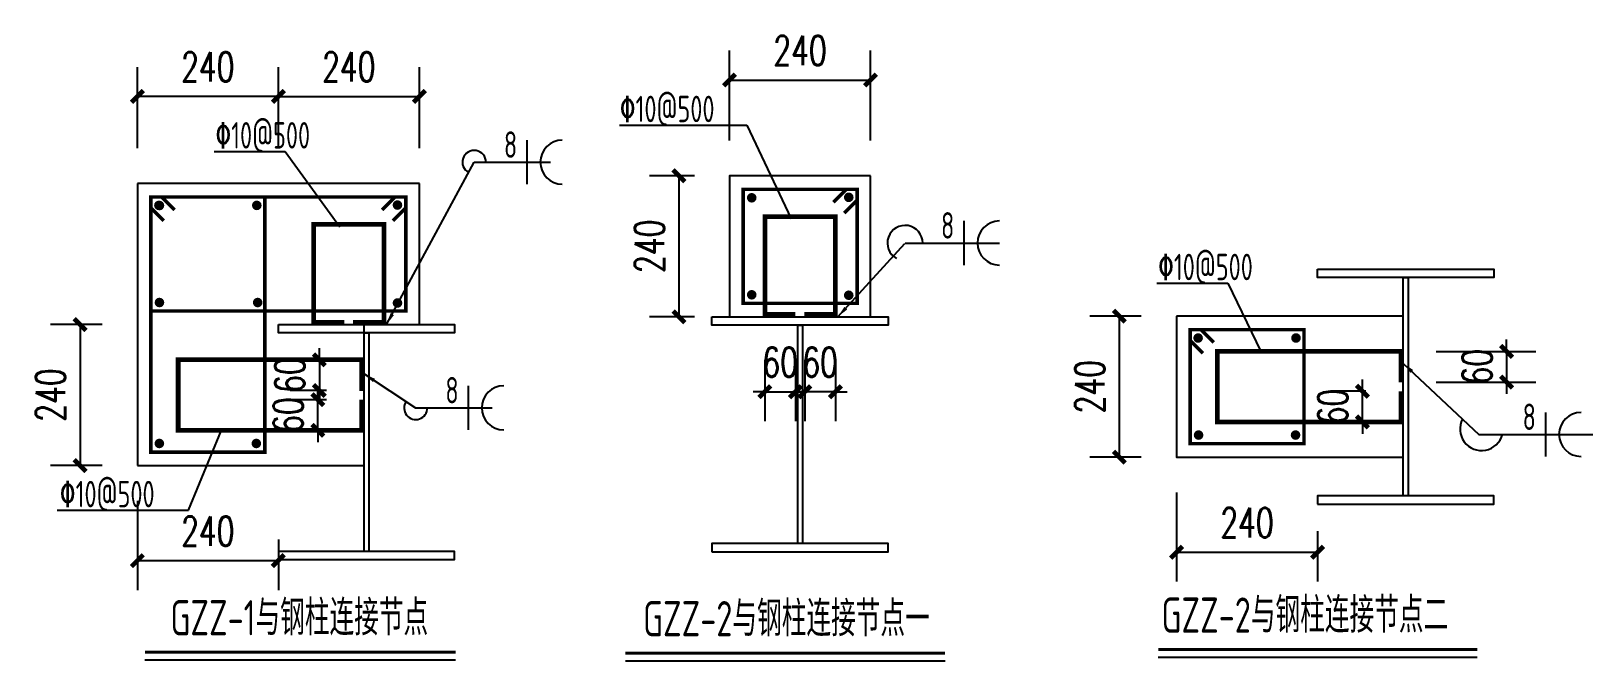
# Model space of a CAD drawing. Extents: x -89996 to 1006241, y -2176 to 440573.
# Drawn here: x 590812 to 617393, y 129582 to 140294 of the extents above; entities that cross this region are included whole.
import ezdxf
from ezdxf.enums import TextEntityAlignment as Align

# ---------------------------------------------------------------- set-up
doc = ezdxf.new("R2010")
doc.units = 0
doc.header["$LTSCALE"] = 1000
doc.header["$MEASUREMENT"] = 0
doc.layers.add('6', color=253, linetype='Continuous', lineweight=13)
for name, color, linetype in [('AXIS_DIM', 3, 'Continuous'), ('COLU_DE', 7, 'Continuous'), ('COLU_DE_REINL', 1, 'Continuous'), ('Colum', 2, 'Continuous'), ('DIM_SYMB', 3, 'Continuous'), ('STPM_RBEAM_NUM', 7, 'Continuous'), ('TEXT', 7, 'Continuous'), ('THIN', 7, 'Continuous'), ('WELD', 7, 'Continuous'), ('绿线', 3, 'Continuous')]:
    doc.layers.add(name, color=color, linetype=linetype)
doc.styles.add('_TCH_DIM_T3', font='SIMPLEX', dxfattribs={"width": 0.705882, "bigfont": 'GBCBIG'})
doc.styles.get("Standard").update_dxf_attribs({"font": 'gbenor.shx', "bigfont": 'gbcbig.shx'})
doc.styles.add('TSSD_Dimension', font='Tssdeng.shx', dxfattribs={"width": 0.8, "bigfont": 'hztxt.shx'})
doc.styles.add('TSSD_Label', font='tssdeng.shx', dxfattribs={"width": 0.7, "bigfont": 'hztxt.shx'})
doc.dimstyles.new('TCH-200-10', dxfattribs={"dimtxt": 500, "dimasz": 200, "dimexe": 500, "dimexo": 600, "dimgap": 252.5, "dimtad": 1, "dimdec": 0, "dimlfac": 0.1, "dimzin": 0, "dimdsep": 46, "dimtxsty": '_TCH_DIM_T3', "dimblk": 'ARCHTICK', "dimcen": 0.09, "dimclrd": 124, "dimclre": 124, "dimclrt": 7, "dimazin": 2, "dimtfac": 1, "dimtdec": 0, "dimtix": 1, "dimtmove": 2, "dimatfit": 3, "dimfxl": 0, "dimtolj": 1, "dimtzin": 0, "dimarcsym": 0})
doc.dimstyles.new('TSSD_LEADER_STYLE_200.0', dxfattribs={"dimtxt": 0.18, "dimasz": 200, "dimexe": 0.18, "dimexo": 0.0625, "dimgap": 0.09, "dimtad": 0, "dimtih": 1, "dimtoh": 1, "dimdec": 4, "dimzin": 0, "dimdsep": 46, "dimtxsty": 'Standard', "dimcen": 0.09, "dimadec": 0, "dimazin": 0, "dimtfac": 1, "dimtdec": 4, "dimtofl": 0, "dimtmove": 0, "dimatfit": 3, "dimfxl": 0, "dimtolj": 1, "dimtzin": 0, "dimarcsym": 0})

# ---------------------------------------------------------------- blocks, each defined once
blk = doc.blocks.new('_ArchTick')
at = {"color": 0, "linetype": 'ByBlock', "const_width": 0.4}
blk.add_lwpolyline([(-0.5, -0.5), (0.5, 0.5)], dxfattribs=at)
blk = doc.blocks.new('*D832')
at = {"layer": 'AXIS_DIM', "color": 124, "lineweight": -2, "transparency": 16777216}
for p, q in [((603300, 134695), (603300, 133660)), ((603821, 134695), (603821, 133660)), ((603300, 134160), (603100, 134160)), ((603300, 134160), (603821, 134160)), ((603821, 134160), (604021, 134160))]:
    blk.add_line(p, q, dxfattribs=at)
at = {"layer": 'Defpoints', "color": 0, "transparency": 16777216}
for p in [(603300, 135295), (603821, 135295), (603821, 134160)]:
    blk.add_point(p, dxfattribs=at)
at = {"layer": 'AXIS_DIM', "color": 124, "lineweight": -2, "transparency": 16777216, "xscale": 200, "yscale": 200, "zscale": 200}
blk.add_blockref('_ArchTick', (603300, 134160), dxfattribs=at)
at = {"layer": 'AXIS_DIM', "color": 124, "lineweight": -2, "transparency": 16777216, "xscale": 200, "yscale": 200, "zscale": 200, "rotation": 180}
blk.add_blockref('_ArchTick', (603821, 134160), dxfattribs=at)
at = {"layer": 'AXIS_DIM', "color": 7, "transparency": 16777216, "insert": (603561, 134662), "char_height": 500, "attachment_point": 5, "style": '_TCH_DIM_T3'}
blk.add_mtext('\\A1;60', dxfattribs=at)
blk = doc.blocks.new('*D833')
at = {"layer": 'AXIS_DIM', "color": 124, "lineweight": -2, "transparency": 16777216}
for p, q in [((603979, 134695), (603979, 133660)), ((604500, 134695), (604500, 133660)), ((603979, 134160), (603779, 134160)), ((604500, 134160), (603979, 134160)), ((604500, 134160), (604700, 134160))]:
    blk.add_line(p, q, dxfattribs=at)
at = {"layer": 'Defpoints', "color": 0, "transparency": 16777216}
for p in [(603979, 135295), (604500, 135295), (603979, 134160)]:
    blk.add_point(p, dxfattribs=at)
at = {"layer": 'AXIS_DIM', "color": 124, "lineweight": -2, "transparency": 16777216, "xscale": 200, "yscale": 200, "zscale": 200}
blk.add_blockref('_ArchTick', (603979, 134160), dxfattribs=at)
at = {"layer": 'AXIS_DIM', "color": 124, "lineweight": -2, "transparency": 16777216, "xscale": 200, "yscale": 200, "zscale": 200, "rotation": 180}
blk.add_blockref('_ArchTick', (604500, 134160), dxfattribs=at)
at = {"layer": 'AXIS_DIM', "color": 7, "transparency": 16777216, "insert": (604240, 134662), "char_height": 500, "attachment_point": 5, "style": '_TCH_DIM_T3'}
blk.add_mtext('\\A1;60', dxfattribs=at)
blk = doc.blocks.new('_WELD005')
at = {"color": 0, "linetype": 'ByBlock'}
blk.add_line((0, -0.5), (0, 0.5), dxfattribs=at)
blk.add_arc((0.8, 0), 0.5, 90, 270, dxfattribs=at)
blk = doc.blocks.new('*D834')
at = {"layer": 'AXIS_DIM', "color": 124, "lineweight": -2, "transparency": 16777216}
for p, q in [((602700, 138435), (602700, 139964)), ((605100, 138435), (605100, 139964)), ((602700, 139464), (605100, 139464))]:
    blk.add_line(p, q, dxfattribs=at)
at = {"layer": 'Defpoints', "color": 0, "transparency": 16777216}
for p in [(605100, 139464), (602700, 137835), (605100, 137835)]:
    blk.add_point(p, dxfattribs=at)
at = {"layer": 'AXIS_DIM', "color": 124, "lineweight": -2, "transparency": 16777216, "xscale": 200, "yscale": 200, "zscale": 200, "rotation": 180}
blk.add_blockref('_ArchTick', (602700, 139464), dxfattribs=at)
at = {"layer": 'AXIS_DIM', "color": 124, "lineweight": -2, "transparency": 16777216, "xscale": 200, "yscale": 200, "zscale": 200}
blk.add_blockref('_ArchTick', (605100, 139464), dxfattribs=at)
at = {"layer": 'AXIS_DIM', "color": 7, "transparency": 16777216, "insert": (603900, 139966), "char_height": 500, "attachment_point": 5, "style": '_TCH_DIM_T3'}
blk.add_mtext('\\A1;240', dxfattribs=at)
blk = doc.blocks.new('*D835')
at = {"layer": 'AXIS_DIM', "color": 124, "lineweight": -2, "transparency": 16777216}
for p, q in [((602100, 137835), (601338, 137835)), ((601838, 137835), (601838, 135435)), ((602100, 135435), (601338, 135435))]:
    blk.add_line(p, q, dxfattribs=at)
at = {"layer": 'Defpoints', "color": 0, "transparency": 16777216}
for p in [(602700, 137835), (601838, 135435), (602700, 135435)]:
    blk.add_point(p, dxfattribs=at)
at = {"layer": 'AXIS_DIM', "color": 124, "lineweight": -2, "transparency": 16777216, "xscale": 200, "yscale": 200, "zscale": 200}
for p, rotation in [((601838, 137835), 90), ((601838, 135435), 270)]:
    blk.add_blockref('_ArchTick', p, dxfattribs=dict(at, rotation=rotation))
at = {"layer": 'AXIS_DIM', "color": 7, "transparency": 16777216, "insert": (601336, 136635), "char_height": 500, "attachment_point": 5, "rotation": 90, "style": '_TCH_DIM_T3'}
blk.add_mtext('\\A1;240', dxfattribs=at)
blk = doc.blocks.new('*D836')
at = {"layer": 'AXIS_DIM', "color": 124, "lineweight": -2, "transparency": 16777216}
for p, q in [((613471, 134167), (613471, 134367)), ((613528, 134167), (612971, 134167)), ((613471, 133646), (613471, 134167)), ((613528, 133646), (612971, 133646)), ((613471, 133646), (613471, 133446))]:
    blk.add_line(p, q, dxfattribs=at)
at = {"layer": 'Defpoints', "color": 0, "transparency": 16777216}
for p in [(613471, 134167), (614128, 134167), (614128, 133646)]:
    blk.add_point(p, dxfattribs=at)
at = {"layer": 'AXIS_DIM', "color": 124, "lineweight": -2, "transparency": 16777216, "xscale": 200, "yscale": 200, "zscale": 200}
for p, rotation in [((613471, 134167), 270), ((613471, 133646), 90)]:
    blk.add_blockref('_ArchTick', p, dxfattribs=dict(at, rotation=rotation))
at = {"layer": 'AXIS_DIM', "color": 7, "transparency": 16777216, "insert": (612968, 133907), "char_height": 500, "attachment_point": 5, "rotation": 90, "style": '_TCH_DIM_T3'}
blk.add_mtext('\\A1;60', dxfattribs=at)
blk = doc.blocks.new('*D837')
at = {"layer": 'AXIS_DIM', "color": 124, "lineweight": -2, "transparency": 16777216}
for p, q in [((615926, 134846), (615926, 135046)), ((614728, 134846), (616426, 134846)), ((615926, 134846), (615926, 134325)), ((614728, 134325), (616426, 134325)), ((615926, 134325), (615926, 134125))]:
    blk.add_line(p, q, dxfattribs=at)
at = {"layer": 'Defpoints', "color": 0, "transparency": 16777216}
for p in [(614128, 134846), (614128, 134325), (615926, 134325)]:
    blk.add_point(p, dxfattribs=at)
at = {"layer": 'AXIS_DIM', "color": 124, "lineweight": -2, "transparency": 16777216, "xscale": 200, "yscale": 200, "zscale": 200}
for p, rotation in [((615926, 134846), 270), ((615926, 134325), 90)]:
    blk.add_blockref('_ArchTick', p, dxfattribs=dict(at, rotation=rotation))
at = {"layer": 'AXIS_DIM', "color": 7, "transparency": 16777216, "insert": (615424, 134586), "char_height": 500, "attachment_point": 5, "rotation": 90, "style": '_TCH_DIM_T3'}
blk.add_mtext('\\A1;60', dxfattribs=at)
blk = doc.blocks.new('*D838')
at = {"layer": 'AXIS_DIM', "color": 124, "lineweight": -2, "transparency": 16777216}
for p, q in [((610308, 132446), (610308, 130929)), ((612708, 131786), (612708, 130929)), ((610308, 131429), (612708, 131429))]:
    blk.add_line(p, q, dxfattribs=at)
at = {"layer": 'Defpoints', "color": 0, "transparency": 16777216}
for p in [(610308, 133046), (612708, 132386), (612708, 131429)]:
    blk.add_point(p, dxfattribs=at)
at = {"layer": 'AXIS_DIM', "color": 124, "lineweight": -2, "transparency": 16777216, "xscale": 200, "yscale": 200, "zscale": 200, "rotation": 180}
blk.add_blockref('_ArchTick', (610308, 131429), dxfattribs=at)
at = {"layer": 'AXIS_DIM', "color": 124, "lineweight": -2, "transparency": 16777216, "xscale": 200, "yscale": 200, "zscale": 200}
blk.add_blockref('_ArchTick', (612708, 131429), dxfattribs=at)
at = {"layer": 'AXIS_DIM', "color": 7, "transparency": 16777216, "insert": (611508, 131932), "char_height": 500, "attachment_point": 5, "style": '_TCH_DIM_T3'}
blk.add_mtext('\\A1;240', dxfattribs=at)
blk = doc.blocks.new('*D839')
at = {"layer": 'AXIS_DIM', "color": 124, "lineweight": -2, "transparency": 16777216}
for p, q in [((609708, 135446), (608833, 135446)), ((609333, 135446), (609333, 133046)), ((609708, 133046), (608833, 133046))]:
    blk.add_line(p, q, dxfattribs=at)
at = {"layer": 'Defpoints', "color": 0, "transparency": 16777216}
for p in [(610308, 135446), (609333, 133046), (610308, 133046)]:
    blk.add_point(p, dxfattribs=at)
at = {"layer": 'AXIS_DIM', "color": 124, "lineweight": -2, "transparency": 16777216, "xscale": 200, "yscale": 200, "zscale": 200}
for p, rotation in [((609333, 135446), 90), ((609333, 133046), 270)]:
    blk.add_blockref('_ArchTick', p, dxfattribs=dict(at, rotation=rotation))
at = {"layer": 'AXIS_DIM', "color": 7, "transparency": 16777216, "insert": (608830, 134246), "char_height": 500, "attachment_point": 5, "rotation": 90, "style": '_TCH_DIM_T3'}
blk.add_mtext('\\A1;240', dxfattribs=at)
blk = doc.blocks.new('*D840')
at = {"layer": 'AXIS_DIM', "color": 124, "lineweight": -2, "transparency": 16777216}
for p, q in [((595839, 134024), (595191, 134024)), ((595691, 134024), (595691, 134224)), ((595691, 133503), (595691, 134024)), ((595839, 133503), (595191, 133503)), ((595691, 133503), (595691, 133303))]:
    blk.add_line(p, q, dxfattribs=at)
at = {"layer": 'Defpoints', "color": 0, "transparency": 16777216}
for p in [(595691, 134024), (596439, 134024), (596439, 133503)]:
    blk.add_point(p, dxfattribs=at)
at = {"layer": 'AXIS_DIM', "color": 124, "lineweight": -2, "transparency": 16777216, "xscale": 200, "yscale": 200, "zscale": 200}
for p, rotation in [((595691, 134024), 270), ((595691, 133503), 90)]:
    blk.add_blockref('_ArchTick', p, dxfattribs=dict(at, rotation=rotation))
at = {"layer": 'AXIS_DIM', "color": 7, "transparency": 16777216, "insert": (595188, 133764), "char_height": 500, "attachment_point": 5, "rotation": 90, "style": '_TCH_DIM_T3'}
blk.add_mtext('\\A1;60', dxfattribs=at)
blk = doc.blocks.new('*D841')
at = {"layer": 'AXIS_DIM', "color": 124, "lineweight": -2, "transparency": 16777216}
for p, q in [((595718, 134703), (595718, 134903)), ((595839, 134703), (595218, 134703)), ((595718, 134703), (595718, 134182)), ((595839, 134182), (595218, 134182)), ((595718, 134182), (595718, 133982))]:
    blk.add_line(p, q, dxfattribs=at)
at = {"layer": 'Defpoints', "color": 0, "transparency": 16777216}
for p in [(596439, 134703), (595718, 134182), (596439, 134182)]:
    blk.add_point(p, dxfattribs=at)
at = {"layer": 'AXIS_DIM', "color": 124, "lineweight": -2, "transparency": 16777216, "xscale": 200, "yscale": 200, "zscale": 200}
for p, rotation in [((595718, 134703), 270), ((595718, 134182), 90)]:
    blk.add_blockref('_ArchTick', p, dxfattribs=dict(at, rotation=rotation))
at = {"layer": 'AXIS_DIM', "color": 7, "transparency": 16777216, "insert": (595215, 134443), "char_height": 500, "attachment_point": 5, "rotation": 90, "style": '_TCH_DIM_T3'}
blk.add_mtext('\\A1;60', dxfattribs=at)
blk = doc.blocks.new('*D842')
at = {"layer": 'AXIS_DIM', "color": 124, "lineweight": -2, "transparency": 16777216}
for p, q in [((592619, 132303), (592619, 130786)), ((595019, 131643), (595019, 130786)), ((592619, 131286), (595019, 131286))]:
    blk.add_line(p, q, dxfattribs=at)
at = {"layer": 'Defpoints', "color": 0, "transparency": 16777216}
for p in [(592619, 132903), (595019, 132243), (595019, 131286)]:
    blk.add_point(p, dxfattribs=at)
at = {"layer": 'AXIS_DIM', "color": 124, "lineweight": -2, "transparency": 16777216, "xscale": 200, "yscale": 200, "zscale": 200, "rotation": 180}
blk.add_blockref('_ArchTick', (592619, 131286), dxfattribs=at)
at = {"layer": 'AXIS_DIM', "color": 124, "lineweight": -2, "transparency": 16777216, "xscale": 200, "yscale": 200, "zscale": 200}
blk.add_blockref('_ArchTick', (595019, 131286), dxfattribs=at)
at = {"layer": 'AXIS_DIM', "color": 7, "transparency": 16777216, "insert": (593819, 131788), "char_height": 500, "attachment_point": 5, "style": '_TCH_DIM_T3'}
blk.add_mtext('\\A1;240', dxfattribs=at)
blk = doc.blocks.new('*D843')
at = {"layer": 'AXIS_DIM', "color": 124, "lineweight": -2, "transparency": 16777216}
for p, q in [((592019, 135303), (591143, 135303)), ((591643, 135303), (591643, 132903)), ((592019, 132903), (591143, 132903))]:
    blk.add_line(p, q, dxfattribs=at)
at = {"layer": 'Defpoints', "color": 0, "transparency": 16777216}
for p in [(592619, 135303), (591643, 132903), (592619, 132903)]:
    blk.add_point(p, dxfattribs=at)
at = {"layer": 'AXIS_DIM', "color": 124, "lineweight": -2, "transparency": 16777216, "xscale": 200, "yscale": 200, "zscale": 200}
for p, rotation in [((591643, 135303), 90), ((591643, 132903), 270)]:
    blk.add_blockref('_ArchTick', p, dxfattribs=dict(at, rotation=rotation))
at = {"layer": 'AXIS_DIM', "color": 7, "transparency": 16777216, "insert": (591140, 134103), "char_height": 500, "attachment_point": 5, "rotation": 90, "style": '_TCH_DIM_T3'}
blk.add_mtext('\\A1;240', dxfattribs=at)
blk = doc.blocks.new('*D844')
at = {"layer": 'AXIS_DIM', "color": 124, "lineweight": -2, "transparency": 16777216}
for p, q in [((595019, 138303), (595019, 139685)), ((597419, 138303), (597419, 139685)), ((595019, 139185), (597419, 139185))]:
    blk.add_line(p, q, dxfattribs=at)
at = {"layer": 'Defpoints', "color": 0, "transparency": 16777216}
for p in [(597419, 139185), (595019, 137703), (597419, 137703)]:
    blk.add_point(p, dxfattribs=at)
at = {"layer": 'AXIS_DIM', "color": 124, "lineweight": -2, "transparency": 16777216, "xscale": 200, "yscale": 200, "zscale": 200, "rotation": 180}
blk.add_blockref('_ArchTick', (595019, 139185), dxfattribs=at)
at = {"layer": 'AXIS_DIM', "color": 124, "lineweight": -2, "transparency": 16777216, "xscale": 200, "yscale": 200, "zscale": 200}
blk.add_blockref('_ArchTick', (597419, 139185), dxfattribs=at)
at = {"layer": 'AXIS_DIM', "color": 7, "transparency": 16777216, "insert": (596219, 139688), "char_height": 500, "attachment_point": 5, "style": '_TCH_DIM_T3'}
blk.add_mtext('\\A1;240', dxfattribs=at)
blk = doc.blocks.new('*D845')
at = {"layer": 'AXIS_DIM', "color": 124, "lineweight": -2, "transparency": 16777216}
for p, q in [((592619, 138303), (592619, 139685)), ((595019, 138303), (595019, 139685)), ((595019, 139185), (592619, 139185))]:
    blk.add_line(p, q, dxfattribs=at)
at = {"layer": 'Defpoints', "color": 0, "transparency": 16777216}
for p in [(592619, 139185), (592619, 137703), (595019, 137703)]:
    blk.add_point(p, dxfattribs=at)
at = {"layer": 'AXIS_DIM', "color": 124, "lineweight": -2, "transparency": 16777216, "xscale": 200, "yscale": 200, "zscale": 200, "rotation": 180}
blk.add_blockref('_ArchTick', (592619, 139185), dxfattribs=at)
at = {"layer": 'AXIS_DIM', "color": 124, "lineweight": -2, "transparency": 16777216, "xscale": 200, "yscale": 200, "zscale": 200}
blk.add_blockref('_ArchTick', (595019, 139185), dxfattribs=at)
at = {"layer": 'AXIS_DIM', "color": 7, "transparency": 16777216, "insert": (593819, 139688), "char_height": 500, "attachment_point": 5, "style": '_TCH_DIM_T3'}
blk.add_mtext('\\A1;240', dxfattribs=at)

msp = doc.modelspace()

# ---------------------------------------------------------------- hatches: boundary and pattern name
h = msp.add_hatch(color=1)
edge = h.paths.add_edge_path()
edge.add_ellipse((603076.72, 137460.13), major_axis=(-57.94, 57.94), ratio=1, start_angle=0, end_angle=360)
h = msp.add_hatch(color=1)
edge = h.paths.add_edge_path()
edge.add_ellipse((604727.97, 137468.04), major_axis=(-57.94, -57.94), ratio=1, start_angle=0, end_angle=360, ccw=False)
h = msp.add_hatch(color=1)
edge = h.paths.add_edge_path()
edge.add_ellipse((592985.52, 137330.75), major_axis=(57.94, -57.94), ratio=1, start_angle=0, end_angle=360, ccw=False)
h = msp.add_hatch(color=1)
edge = h.paths.add_edge_path()
edge.add_ellipse((592995.03, 137328.47), major_axis=(-57.94, 57.94), ratio=1, start_angle=0, end_angle=360)
h = msp.add_hatch(color=1)
edge = h.paths.add_edge_path()
edge.add_ellipse((594651.91, 137330.75), major_axis=(-57.94, -57.94), ratio=1, start_angle=0, end_angle=360)
h = msp.add_hatch(color=1)
edge = h.paths.add_edge_path()
edge.add_ellipse((597046.27, 137336.39), major_axis=(-57.94, -57.94), ratio=1, start_angle=0, end_angle=360, ccw=False)
h = msp.add_hatch(color=1)
edge = h.paths.add_edge_path()
edge.add_ellipse((603076.72, 135809.57), major_axis=(-57.94, -57.94), ratio=1, start_angle=0, end_angle=360, ccw=False)
h = msp.add_hatch(color=1)
edge = h.paths.add_edge_path()
edge.add_ellipse((604727.97, 135801.65), major_axis=(-57.94, 57.94), ratio=1, start_angle=0, end_angle=360)
h = msp.add_hatch(color=1)
edge = h.paths.add_edge_path()
edge.add_ellipse((592995.03, 135677.91), major_axis=(-57.94, -57.94), ratio=1, start_angle=0, end_angle=360, ccw=False)
h = msp.add_hatch(color=1)
edge = h.paths.add_edge_path()
edge.add_ellipse((594666.97, 135677.91), major_axis=(-57.94, -57.94), ratio=1, start_angle=0, end_angle=360, ccw=False)
h = msp.add_hatch(color=1)
edge = h.paths.add_edge_path()
edge.add_ellipse((597046.27, 135670), major_axis=(-57.94, 57.94), ratio=1, start_angle=0, end_angle=360)
h = msp.add_hatch(color=1)
edge = h.paths.add_edge_path()
edge.add_ellipse((610675.13, 135073.95), major_axis=(57.94, -57.94), ratio=1, start_angle=0, end_angle=360, ccw=False)
h = msp.add_hatch(color=1)
edge = h.paths.add_edge_path()
edge.add_ellipse((612341.52, 135073.95), major_axis=(-57.94, -57.94), ratio=1, start_angle=0, end_angle=360)
h = msp.add_hatch(color=1)
edge = h.paths.add_edge_path()
edge.add_ellipse((610683.04, 133422.7), major_axis=(-57.94, -57.94), ratio=1, start_angle=0, end_angle=360)
h = msp.add_hatch(color=1)
edge = h.paths.add_edge_path()
edge.add_ellipse((612333.61, 133422.7), major_axis=(57.94, -57.94), ratio=1, start_angle=0, end_angle=360, ccw=False)
h = msp.add_hatch(color=1)
edge = h.paths.add_edge_path()
edge.add_ellipse((592993.43, 133279.5), major_axis=(-57.94, -57.94), ratio=1, start_angle=0, end_angle=360)
h = msp.add_hatch(color=1)
edge = h.paths.add_edge_path()
edge.add_ellipse((594643.99, 133279.5), major_axis=(57.94, -57.94), ratio=1, start_angle=0, end_angle=360, ccw=False)

# ---------------------------------------------------------------- linework, layer by layer
at = {"layer": '6', "color": 4, "const_width": 80}
for points in [[(603821.44, 135474.97), (603300.41, 135474.97), (603300.41, 137140.14), (604500.41, 137140.14), (604500.41, 135474.97), (603972.01, 135474.97)], [(596139.75, 135343.31), (595618.71, 135343.31), (595618.71, 137008.49), (596818.71, 137008.49), (596818.71, 135343.31), (596290.31, 135343.31)], [(614128.2, 134167.42), (614128.2, 133646.39), (611003.03, 133646.39), (611003.03, 134846.39), (614128.2, 134846.39), (614128.2, 134317.99)], [(596438.59, 134024.23), (596438.59, 133503.19), (593313.42, 133503.19), (593313.42, 134703.19), (596438.59, 134703.19), (596438.59, 134174.79)]]:
    msp.add_lwpolyline(points, dxfattribs=at)
at = {"layer": 'COLU_DE'}
for p, q in [((592618.71, 137703.19), (592618.71, 132903.19)), ((597418.71, 137703.19), (592618.71, 137703.19)), ((597418.71, 135303.19), (597418.71, 137703.19)), ((595018.71, 135303.19), (597418.71, 135303.19)), ((596478.71, 132903.19), (596478.71, 135303.19)), ((592618.71, 132903.19), (596478.71, 132903.19))]:
    msp.add_line(p, q, dxfattribs=at)
for points in [[(605100.41, 137834.85), (602700.41, 137834.85), (602700.41, 135434.85), (605100.41, 135434.85)], [(610308.32, 135446.39), (610308.32, 133046.39), (614168.32, 133046.39), (614168.32, 135446.39)]]:
    msp.add_lwpolyline(points, close=True, dxfattribs=at)
at = {"layer": 'COLU_DE_REINL', "const_width": 60}
for points in [[(593251.31, 137254.44), (593032.56, 137473.19), (592848.71, 137473.19), (592848.71, 133133.19), (594788.71, 133133.19), (594788.71, 137473.19), (592848.71, 137473.19), (592848.71, 137289.34), (593067.46, 137070.59)], [(596969.96, 137070.59), (597188.71, 137289.34), (597188.71, 137473.19), (592848.71, 137473.19), (592848.71, 135533.19), (597188.71, 135533.19), (597188.71, 137473.19), (597004.86, 137473.19), (596786.11, 137254.44)], [(604651.66, 137202.25), (604870.41, 137421), (604870.41, 137604.85), (602930.41, 137604.85), (602930.41, 135664.85), (604870.41, 135664.85), (604870.41, 137604.85), (604686.56, 137604.85), (604467.81, 137386.1)], [(610940.92, 134997.64), (610722.17, 135216.39), (610538.32, 135216.39), (610538.32, 133276.39), (612478.32, 133276.39), (612478.32, 135216.39), (610538.32, 135216.39), (610538.32, 135032.54), (610757.07, 134813.79)]]:
    msp.add_lwpolyline(points, dxfattribs=at)
at = {"layer": 'Colum'}
for points in [[(612708.32, 136246.39), (615708.32, 136246.39), (615708.32, 136106.39), (612708.32, 136106.39)], [(614168.32, 136106.39), (614248.32, 136106.39), (614248.32, 132386.39), (614168.32, 132386.39)], [(595018.71, 135303.19), (598018.71, 135303.19), (598018.71, 135163.19), (595018.71, 135163.19)], [(602400.41, 135434.85), (605400.41, 135434.85), (605400.41, 135294.85), (602400.41, 135294.85)], [(596478.71, 135163.19), (596558.71, 135163.19), (596558.71, 131443.19), (596478.71, 131443.19)], [(603860.41, 135294.85), (603940.41, 135294.85), (603940.41, 131574.85), (603860.41, 131574.85)], [(612708.32, 132246.39), (615708.32, 132246.39), (615708.32, 132386.39), (612708.32, 132386.39)], [(602400.41, 131434.85), (605400.41, 131434.85), (605400.41, 131574.85), (602400.41, 131574.85)], [(595018.71, 131303.19), (598018.71, 131303.19), (598018.71, 131443.19), (595018.71, 131443.19)]]:
    msp.add_lwpolyline(points, close=True, dxfattribs=at)
at = {"layer": 'DIM_SYMB', "const_width": 52.5}
for points in [[(592746.87, 129729.12), (598037.12, 129729.12)], [(600926.14, 129712.85), (606367.28, 129712.85)], [(609996.44, 129774.07), (615427.27, 129774.07)]]:
    msp.add_lwpolyline(points, dxfattribs=at)
at = {"layer": 'THIN'}
for points in [[(592746.87, 129598.4), (598037.12, 129598.4)], [(600926.14, 129582.13), (606367.28, 129582.13)], [(609996.44, 129643.35), (615427.27, 129643.35)]]:
    msp.add_lwpolyline(points, dxfattribs=at)
at = {"layer": 'WELD'}
for p, q in [((598352.64, 138065.6), (599652.64, 138065.6)), ((605686.56, 136690.27), (607293.12, 136690.27)), ((597355.92, 133886.32), (598655.92, 133886.32)), ((615454.45, 133433.78), (617392.94, 133433.78))]:
    msp.add_line(p, q, dxfattribs=at)
for centre, radius, start, end in [((598352.64, 138065.6), 200, 0, 240.957217), ((605686.56, 136690.27), 300, 0, 240.957217), ((597357.95, 133883.89), 197.98, 146.466466, 0.704624), ((615499.61, 133525.64), 366.54, 152.285882, 345.487264)]:
    msp.add_arc(centre, radius, start, end, dxfattribs=at)
at = {"layer": '绿线', "linetype": 'Continuous'}
for p, q in [((600824.81, 138695.47), (602990.96, 138695.47)), ((602990.96, 138695.47), (603749.02, 137100.02)), ((593927.54, 138246.85), (595132.57, 138246.85)), ((595132.57, 138246.85), (596067.33, 136968.36)), ((609974.76, 136006.39), (611179.79, 136006.39)), ((611179.79, 136006.39), (611740.78, 134846.39)), ((593490.18, 132141.9), (594049.07, 133503.19)), ((591251.17, 132141.9), (593490.18, 132141.9))]:
    msp.add_line(p, q, dxfattribs=at)

# ---------------------------------------------------------------- block references
at = {"layer": 'WELD', "xscale": 750.0000000000003, "yscale": 750.0000000000003, "zscale": 750.0000000000003}
for p in [(599252.64, 138065.6), (606693.12, 136690.27), (598255.92, 133886.32), (616592.94, 133433.78)]:
    msp.add_blockref('_WELD005', p, dxfattribs=at)

# ---------------------------------------------------------------- texts
at = {"style": 'TSSD_Dimension', "width": 0.7}
for p in [(600829.68, 138746.71), (593945.87, 138298.09), (609993.1, 136057.63), (591298.84, 132193.14)]:
    msp.add_text('\x8210@500', height=450, dxfattribs=at).set_placement(p)
at = {"layer": 'STPM_RBEAM_NUM', "style": 'TSSD_Label', "width": 0.7}
for s, p in [('GZZ-1与钢柱连接节点', (593182.14, 129834.12)), ('GZZ-2与钢柱连接节点一', (601227.23, 129817.85)), ('GZZ-2与钢柱连接节点二', (610051.84, 129879.07))]:
    msp.add_text(s, height=600, dxfattribs=at).set_placement(p, align=Align.BOTTOM_LEFT)
at = {"layer": 'TEXT', "style": 'TSSD_Label', "width": 0.7}
for p in [(598858.02, 138140.6), (606298.51, 136765.27), (597861.3, 133961.32), (616198.33, 133508.78)]:
    msp.add_text('8', height=450, dxfattribs=at).set_placement(p)

# ---------------------------------------------------------------- dimensions: what is measured, and where the dimension line sits
at = {"layer": 'AXIS_DIM'}
for base, p1, p2, picture, middle in [((605100.41, 139463.54), (602700.41, 137834.85), (605100.41, 137834.85), '*D834', (603900.41, 139966.04)), ((597418.71, 139185.17), (595018.71, 137703.19), (597418.71, 137703.19), '*D844', (596218.71, 139687.67)), ((595018.71, 131285.91), (592618.71, 132903.19), (595018.71, 132243.19), '*D842', (593818.71, 131788.41)), ((612708.32, 131429.1), (610308.32, 133046.39), (612708.32, 132386.39), '*D838', (611508.32, 131931.6))]:
    dim = msp.add_linear_dim(base=base, p1=p1, p2=p2, dimstyle='TCH-200-10', dxfattribs=at)
    dim.commit()
    dim.dimension.update_dxf_attribs({"geometry": picture, "text_midpoint": middle})
for base, p1, p2, angle, picture, middle in [((592618.71, 139185.17), (595018.71, 137703.19), (592618.71, 137703.19), 180, '*D845', (593818.71, 139687.67)), ((601838.03, 135434.85), (602700.41, 137834.85), (602700.41, 135434.85), 90, '*D835', (601335.53, 136634.85)), ((609332.56, 133046.39), (610308.32, 135446.39), (610308.32, 133046.39), 90, '*D839', (608830.06, 134246.39)), ((591642.95, 132903.19), (592618.71, 135303.19), (592618.71, 132903.19), 90, '*D843', (591140.45, 134103.19))]:
    dim = msp.add_linear_dim(base=base, p1=p1, p2=p2, angle=angle, dimstyle='TCH-200-10', dxfattribs=at)
    dim.commit()
    dim.dimension.update_dxf_attribs({"geometry": picture, "text_midpoint": middle})
dim = msp.add_linear_dim(base=(603821.44, 134159.77), p1=(603300.41, 135294.85), p2=(603821.44, 135294.85), text='60', dimstyle='TCH-200-10', dxfattribs=at)
dim.commit()
dim.dimension.update_dxf_attribs({"geometry": '*D832', "text_midpoint": (603560.93, 134662.27)})
for base, p1, p2, angle, picture, middle in [((603979.37, 134159.77), (604500.41, 135294.85), (603979.37, 135294.85), 180, '*D833', (604239.89, 134662.27)), ((615926.15, 134325.35), (614128.2, 134846.39), (614128.2, 134325.35), 270, '*D837', (615423.65, 134585.87)), ((595717.97, 134182.16), (596438.59, 134703.19), (596438.59, 134182.16), 270, '*D841', (595215.47, 134442.67)), ((613470.79, 134167.42), (614128.2, 133646.39), (614128.2, 134167.42), 90, '*D836', (612968.29, 133906.9)), ((595690.82, 134024.23), (596438.59, 133503.19), (596438.59, 134024.23), 90, '*D840', (595188.32, 133763.71))]:
    dim = msp.add_linear_dim(base=base, p1=p1, p2=p2, angle=angle, text='60', dimstyle='TCH-200-10', dxfattribs=at)
    dim.commit()
    dim.dimension.update_dxf_attribs({"geometry": picture, "text_midpoint": middle})

# ---------------------------------------------------------------- leaders
at = {"layer": 'WELD'}
for points in [[(596861.52, 135303.19), (598352.64, 138065.6)], [(604543.22, 135434.85), (605682.14, 136682.08)], [(614168.32, 134641.57), (615454.45, 133433.78)], [(596478.71, 134461.83), (597355.92, 133886.32)]]:
    msp.add_leader(points, dimstyle='TSSD_LEADER_STYLE_200.0', dxfattribs=at)

doc.saveas('drawing.dxf')
